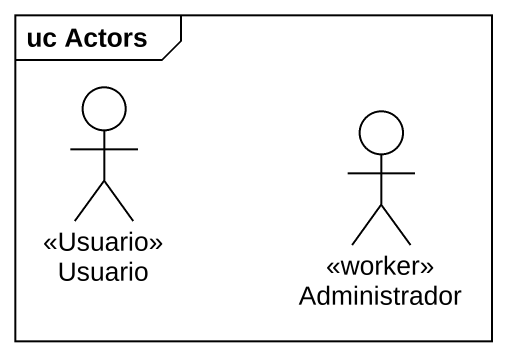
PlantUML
@startuml
mainframe uc Actors
actor Usuario <<Usuario>>
actor Administrador <<worker>>
@enduml
